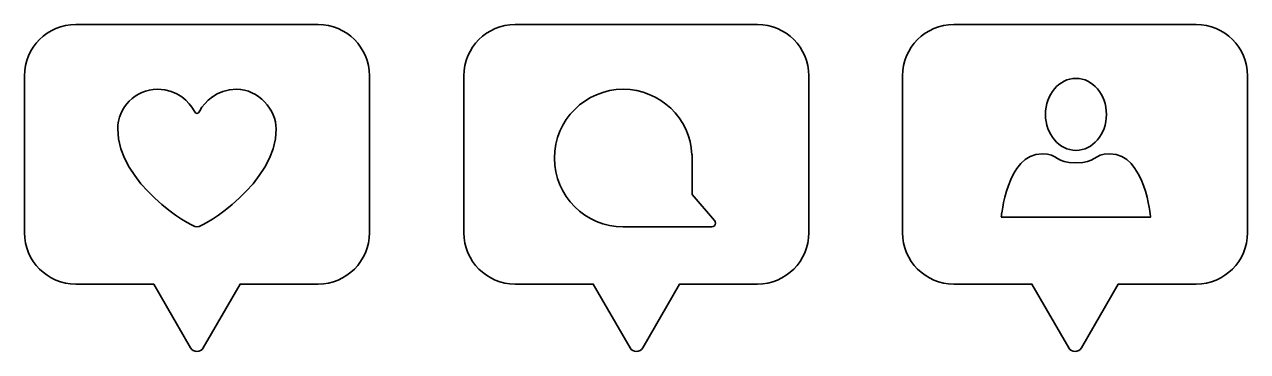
# Model space of a CAD drawing. Header units: inches. Extents: x 58 to 342, y -159 to -83.
import ezdxf

# ---------------------------------------------------------------- set-up
doc = ezdxf.new("R2010")
doc.units = ezdxf.units.IN
doc.header["$MEASUREMENT"] = 0
doc.layers.add('Ebene 2', color=7, linetype='Continuous')

msp = doc.modelspace()

# ---------------------------------------------------------------- linework, layer by layer
at = {"layer": 'Ebene 2', "color": 250, "lineweight": 35}
for points, knots in [([(126.47, -83.17), (126.47, -83.17), (70.27, -83.17), (70.27, -83.17), (63.7, -83.17), (58.37, -88.49), (58.37, -95.07), (58.37, -95.07), (58.37, -131.42), (58.37, -131.42), (58.37, -137.99), (63.7, -143.32), (70.27, -143.32), (70.27, -143.32), (88.36, -143.32), (88.36, -143.32), (88.36, -143.32), (96.9, -158.1), (96.9, -158.1), (97.2, -158.63), (97.76, -158.96), (98.37, -158.96), (98.98, -158.96), (99.54, -158.63), (99.85, -158.1), (99.85, -158.1), (108.38, -143.32), (108.38, -143.32), (108.38, -143.32), (126.47, -143.32), (126.47, -143.32), (133.04, -143.32), (138.37, -137.99), (138.37, -131.42), (138.37, -131.42), (138.37, -95.07), (138.37, -95.07), (138.37, -88.49), (133.04, -83.17), (126.47, -83.17)], [0, 0, 0, 0, 1, 1, 1, 2, 2, 2, 3, 3, 3, 4, 4, 4, 5, 5, 5, 6, 6, 6, 7, 7, 7, 8, 8, 8, 9, 9, 9, 10, 10, 10, 11, 11, 11, 12, 12, 12, 13, 13, 13, 13]), ([(228.37, -83.17), (228.37, -83.17), (172.17, -83.17), (172.17, -83.17), (165.6, -83.17), (160.27, -88.49), (160.27, -95.07), (160.27, -95.07), (160.27, -131.42), (160.27, -131.42), (160.27, -137.99), (165.6, -143.32), (172.17, -143.32), (172.17, -143.32), (190.26, -143.32), (190.26, -143.32), (190.26, -143.32), (198.8, -158.1), (198.8, -158.1), (199.1, -158.63), (199.66, -158.96), (200.27, -158.96), (200.88, -158.96), (201.44, -158.63), (201.75, -158.1), (201.75, -158.1), (210.28, -143.32), (210.28, -143.32), (210.28, -143.32), (228.37, -143.32), (228.37, -143.32), (234.94, -143.32), (240.27, -137.99), (240.27, -131.42), (240.27, -131.42), (240.27, -95.07), (240.27, -95.07), (240.27, -88.49), (234.94, -83.17), (228.37, -83.17)], [0, 0, 0, 0, 1, 1, 1, 2, 2, 2, 3, 3, 3, 4, 4, 4, 5, 5, 5, 6, 6, 6, 7, 7, 7, 8, 8, 8, 9, 9, 9, 10, 10, 10, 11, 11, 11, 12, 12, 12, 13, 13, 13, 13]), ([(330.1, -83.17), (330.1, -83.17), (273.9, -83.17), (273.9, -83.17), (267.33, -83.17), (262, -88.49), (262, -95.07), (262, -95.07), (262, -131.42), (262, -131.42), (262, -137.99), (267.33, -143.32), (273.9, -143.32), (273.9, -143.32), (291.99, -143.32), (291.99, -143.32), (291.99, -143.32), (300.53, -158.1), (300.53, -158.1), (300.83, -158.63), (301.39, -158.96), (302, -158.96), (302.61, -158.96), (303.17, -158.63), (303.47, -158.1), (303.47, -158.1), (312.01, -143.32), (312.01, -143.32), (312.01, -143.32), (330.1, -143.32), (330.1, -143.32), (336.67, -143.32), (342, -137.99), (342, -131.42), (342, -131.42), (342, -95.07), (342, -95.07), (342, -88.49), (336.67, -83.17), (330.1, -83.17)], [0, 0, 0, 0, 1, 1, 1, 2, 2, 2, 3, 3, 3, 4, 4, 4, 5, 5, 5, 6, 6, 6, 7, 7, 7, 8, 8, 8, 9, 9, 9, 10, 10, 10, 11, 11, 11, 12, 12, 12, 13, 13, 13, 13]), ([(302.21, -95.65), (306.11, -95.65), (309.27, -99.39), (309.27, -104), (309.27, -108.6), (306.11, -112.34), (302.21, -112.34), (298.31, -112.34), (295.15, -108.6), (295.15, -104), (295.15, -99.39), (298.31, -95.65), (302.21, -95.65)], [0, 0, 0, 0, 1, 1, 1, 2, 2, 2, 3, 3, 3, 4, 4, 4, 4]), ([(98.37, -130.07), (96.75, -130.07), (80, -119.93), (80, -107.37), (80, -102.41), (84.11, -98.18), (89.19, -98.18), (93.99, -98.18), (96.59, -101.14), (97.71, -103.16), (98.15, -103.97), (98.59, -103.97), (99.04, -103.16), (100.17, -101.14), (102.84, -98.18), (107.56, -98.18), (112.63, -98.18), (116.74, -102.96), (116.74, -107.37), (116.74, -119.93), (100.05, -130.07), (98.37, -130.07)], [0, 0, 0, 0, 1, 1, 1, 2, 2, 2, 3, 3, 3, 4, 4, 4, 5, 5, 5, 6, 6, 6, 7, 7, 7, 7]), ([(217.74, -130.07), (217.74, -130.07), (197.24, -130.07), (197.24, -130.07), (188.43, -130.07), (181.3, -122.93), (181.3, -114.12), (181.3, -105.32), (188.43, -98.18), (197.24, -98.18), (205.78, -98.18), (212.76, -104.9), (213.16, -113.34), (213.16, -113.34), (213.18, -113.33), (213.18, -113.33), (213.18, -113.33), (213.18, -122.6), (213.18, -122.6), (213.18, -122.6), (218.38, -128.58), (218.38, -128.58), (218.38, -128.58), (218.38, -128.58), (218.38, -128.58), (218.53, -128.73), (218.63, -128.95), (218.63, -129.18), (218.63, -129.67), (218.23, -130.07), (217.74, -130.07)], [0, 0, 0, 0, 1, 1, 1, 2, 2, 2, 3, 3, 3, 4, 4, 4, 5, 5, 5, 6, 6, 6, 7, 7, 7, 8, 8, 8, 9, 9, 9, 10, 10, 10, 10]), ([(284.9, -127.79), (284.9, -127.79), (286.14, -113.13), (294.35, -113.13), (298.33, -113.13), (297.36, -115.25), (302.21, -115.25), (307.05, -115.25), (306.09, -113.13), (310.07, -113.13), (318.28, -113.13), (319.51, -127.79), (319.51, -127.79), (319.51, -127.79), (284.9, -127.79), (284.9, -127.79)], [0, 0, 0, 0, 1, 1, 1, 2, 2, 2, 3, 3, 3, 4, 4, 4, 5, 5, 5, 5])]:
    msp.add_open_spline(points, degree=3, knots=knots, dxfattribs=at)

doc.saveas('drawing.dxf')
